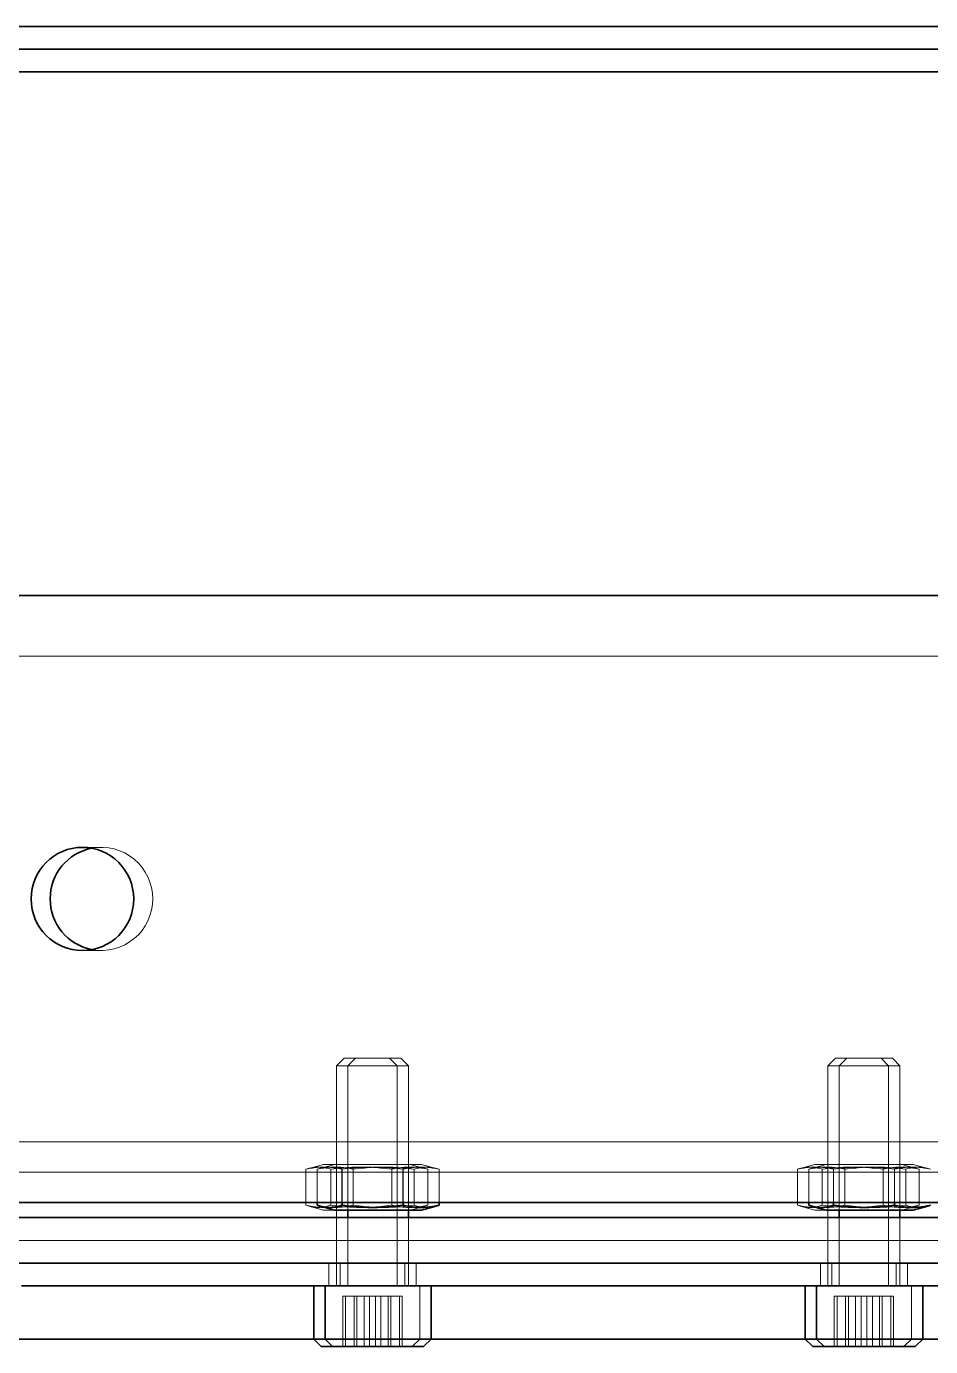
# Model space of a CAD drawing. Header units: millimetres. Extents: x 6115 to 12360, y 7255 to 12668.
# Drawn here: x 9518.8 to 9578.4, y 11611 to 11698 of the extents above; entities that cross this region are included whole.
import ezdxf

# ---------------------------------------------------------------- set-up
doc = ezdxf.new("R2010")
doc.units = ezdxf.units.MM
doc.layers.add('外形線', color=7, linetype='Continuous', lineweight=50)

msp = doc.modelspace()

# ---------------------------------------------------------------- linework, layer by layer
at = {"layer": '外形線', "linetype": 'Continuous', "lineweight": 35}
for p, q in [((9493.657, 11698.034), (9754.978, 11698.034)), ((9493.657, 11696.534), (9754.978, 11696.534)), ((9741.552, 11695.034), (9480.231, 11695.034)), ((9059.079, 11660.534), (9770.321, 11660.534)), ((9774.299, 11620.534), (9059.079, 11620.534)), ((9538.004, 11620.349), (9538.004, 11620.534)), ((9539.158, 11620.034), (9538.193, 11620.292)), ((9539.158, 11620.034), (9541.724, 11620.034)), ((9539.648, 11620.349), (9539.648, 11620.534)), ((9540.024, 11619.534), (9540.024, 11620.034)), ((9541.724, 11620.034), (9544.89, 11620.034)), ((9543.668, 11620.349), (9543.668, 11620.534)), ((9544.024, 11619.534), (9544.024, 11620.034)), ((9544.89, 11620.034), (9545.855, 11620.292)), ((9546.043, 11620.349), (9546.043, 11620.534)), ((9570.408, 11620.349), (9570.408, 11620.534)), ((9571.562, 11620.034), (9570.596, 11620.292)), ((9571.562, 11620.034), (9574.128, 11620.034)), ((9572.052, 11620.349), (9572.052, 11620.534)), ((9572.428, 11619.534), (9572.428, 11620.034)), ((9574.128, 11620.034), (9577.294, 11620.034)), ((9576.071, 11620.349), (9576.071, 11620.534)), ((9576.428, 11619.534), (9576.428, 11620.034)), ((9577.294, 11620.034), (9578.259, 11620.292)), ((9804.818, 11619.534), (9468.475, 11619.534)), ((9473.643, 11616.534), (9804.818, 11616.534)), ((9518.52, 11615.034), (9779.841, 11615.034)), ((9537.777, 11615.034), (9537.777, 11611.534)), ((9538.524, 11615.034), (9538.524, 11611.534)), ((9545.524, 11615.034), (9545.524, 11611.534)), ((9570.181, 11615.034), (9570.181, 11611.534)), ((9570.928, 11615.034), (9570.928, 11611.534)), ((9577.928, 11615.034), (9577.928, 11611.534)), ((9537.777, 11611.534), (9513.12, 11611.534)), ((9537.777, 11611.534), (9538.524, 11611.534)), ((9538.277, 11611.034), (9537.777, 11611.534)), ((9539.024, 11611.034), (9538.277, 11611.034)), ((9538.524, 11611.534), (9541.658, 11611.534)), ((9539.024, 11611.034), (9538.524, 11611.534)), ((9541.71, 11611.034), (9539.024, 11611.034)), ((9541.658, 11611.534), (9545.524, 11611.534)), ((9545.024, 11611.034), (9541.71, 11611.034)), ((9545.024, 11611.034), (9545.524, 11611.534)), ((9570.181, 11611.534), (9545.524, 11611.534)), ((9570.181, 11611.534), (9570.928, 11611.534)), ((9570.681, 11611.034), (9570.181, 11611.534)), ((9571.428, 11611.034), (9570.681, 11611.034)), ((9570.928, 11611.534), (9574.062, 11611.534)), ((9571.428, 11611.034), (9570.928, 11611.534)), ((9574.114, 11611.034), (9571.428, 11611.034)), ((9574.062, 11611.534), (9577.928, 11611.534)), ((9577.428, 11611.034), (9574.114, 11611.034)), ((9577.428, 11611.034), (9577.928, 11611.534)), ((9602.585, 11611.534), (9577.928, 11611.534))]:
    msp.add_line(p, q, dxfattribs=at).dxf.unprotected_set("ltscale", 0)
at = {"layer": '外形線', "linetype": 'Continuous', "lineweight": 18}
for p, q in [((9475.049, 11656.534), (9744.001, 11656.534)), ((9523.781, 11643.934), (9522.526, 11643.934)), ((9523.781, 11637.134), (9522.526, 11637.134)), ((9539.777, 11630.034), (9539.277, 11629.534)), ((9540.024, 11629.534), (9539.277, 11629.534)), ((9539.277, 11615.034), (9539.277, 11629.534)), ((9539.777, 11630.034), (9540.524, 11630.034)), ((9540.524, 11630.034), (9540.024, 11629.534)), ((9541.815, 11629.534), (9540.024, 11629.534)), ((9540.024, 11620.034), (9540.024, 11629.534)), ((9540.524, 11630.034), (9541.867, 11630.034)), ((9544.024, 11629.534), (9541.815, 11629.534)), ((9541.867, 11630.034), (9543.524, 11630.034)), ((9542.777, 11630.034), (9543.277, 11629.534)), ((9543.277, 11615.034), (9543.277, 11629.534)), ((9543.524, 11630.034), (9544.024, 11629.534)), ((9544.024, 11620.034), (9544.024, 11629.534)), ((9572.181, 11630.034), (9571.681, 11629.534)), ((9572.428, 11629.534), (9571.681, 11629.534)), ((9571.681, 11615.034), (9571.681, 11629.534)), ((9572.181, 11630.034), (9572.928, 11630.034)), ((9572.928, 11630.034), (9572.428, 11629.534)), ((9574.219, 11629.534), (9572.428, 11629.534)), ((9572.428, 11620.034), (9572.428, 11629.534)), ((9572.928, 11630.034), (9574.271, 11630.034)), ((9576.428, 11629.534), (9574.219, 11629.534)), ((9574.271, 11630.034), (9575.928, 11630.034)), ((9575.181, 11630.034), (9575.681, 11629.534)), ((9575.681, 11615.034), (9575.681, 11629.534)), ((9575.928, 11630.034), (9576.428, 11629.534)), ((9576.428, 11620.034), (9576.428, 11629.534)), ((9096.973, 11624.534), (9770.321, 11624.534)), ((9744.001, 11622.534), (9475.049, 11622.534)), ((9537.258, 11620.349), (9537.258, 11622.719)), ((9538.411, 11623.034), (9537.446, 11622.775)), ((9538.004, 11620.534), (9538.004, 11622.719)), ((9539.158, 11623.034), (9538.193, 11622.775)), ((9539.158, 11623.034), (9538.411, 11623.034)), ((9538.902, 11620.349), (9538.902, 11622.719)), ((9541.724, 11623.034), (9539.158, 11623.034)), ((9539.277, 11620.034), (9539.277, 11623.034)), ((9539.633, 11620.349), (9539.633, 11622.719)), ((9539.648, 11620.534), (9539.648, 11622.719)), ((9540.024, 11620.034), (9540.024, 11623.034)), ((9540.38, 11620.349), (9540.38, 11622.719)), ((9544.89, 11623.034), (9541.724, 11623.034)), ((9542.921, 11620.349), (9542.921, 11622.719)), ((9543.277, 11620.034), (9543.277, 11623.034)), ((9543.653, 11620.349), (9543.653, 11622.719)), ((9543.668, 11620.534), (9543.668, 11622.719)), ((9544.024, 11620.034), (9544.024, 11623.034)), ((9544.143, 11623.034), (9545.108, 11622.775)), ((9544.399, 11620.349), (9544.399, 11622.719)), ((9544.89, 11623.034), (9545.855, 11622.775)), ((9545.296, 11620.349), (9545.296, 11622.719)), ((9546.043, 11620.534), (9546.043, 11622.719)), ((9569.662, 11620.349), (9569.662, 11622.719)), ((9570.815, 11623.034), (9569.85, 11622.775)), ((9570.408, 11620.534), (9570.408, 11622.719)), ((9571.562, 11623.034), (9570.596, 11622.775)), ((9571.562, 11623.034), (9570.815, 11623.034)), ((9571.305, 11620.349), (9571.305, 11622.719)), ((9574.128, 11623.034), (9571.562, 11623.034)), ((9571.681, 11620.034), (9571.681, 11623.034)), ((9572.037, 11620.349), (9572.037, 11622.719)), ((9572.052, 11620.534), (9572.052, 11622.719)), ((9572.428, 11620.034), (9572.428, 11623.034)), ((9572.784, 11620.349), (9572.784, 11622.719)), ((9577.294, 11623.034), (9574.128, 11623.034)), ((9575.325, 11620.349), (9575.325, 11622.719)), ((9575.681, 11620.034), (9575.681, 11623.034)), ((9576.056, 11620.349), (9576.056, 11622.719)), ((9576.071, 11620.534), (9576.071, 11622.719)), ((9576.428, 11620.034), (9576.428, 11623.034)), ((9576.547, 11623.034), (9577.512, 11622.775)), ((9576.803, 11620.349), (9576.803, 11622.719)), ((9577.294, 11623.034), (9578.259, 11622.775)), ((9577.7, 11620.349), (9577.7, 11622.719)), ((9538.411, 11620.034), (9537.446, 11620.292)), ((9538.411, 11620.034), (9539.158, 11620.034)), ((9544.143, 11620.034), (9545.108, 11620.292)), ((9570.815, 11620.034), (9569.85, 11620.292)), ((9570.815, 11620.034), (9571.562, 11620.034)), ((9576.547, 11620.034), (9577.512, 11620.292)), ((9540.024, 11615.034), (9540.024, 11619.534)), ((9544.024, 11615.034), (9544.024, 11619.534)), ((9572.428, 11615.034), (9572.428, 11619.534)), ((9576.428, 11615.034), (9576.428, 11619.534)), ((9480.231, 11618.034), (9741.552, 11618.034)), ((9538.777, 11615.034), (9538.777, 11616.534)), ((9539.524, 11615.034), (9539.524, 11616.534)), ((9543.777, 11615.034), (9543.777, 11616.534)), ((9544.524, 11615.034), (9544.524, 11616.534)), ((9571.181, 11615.034), (9571.181, 11616.534)), ((9571.928, 11615.034), (9571.928, 11616.534)), ((9576.181, 11615.034), (9576.181, 11616.534)), ((9576.928, 11615.034), (9576.928, 11616.534)), ((9544.777, 11615.034), (9544.777, 11611.534)), ((9577.181, 11615.034), (9577.181, 11611.534)), ((9539.695, 11611.034), (9539.695, 11614.367)), ((9540.441, 11614.367), (9539.695, 11614.367)), ((9539.876, 11611.034), (9539.876, 11614.367)), ((9540.441, 11611.034), (9540.441, 11614.367)), ((9541.843, 11614.367), (9540.441, 11614.367)), ((9540.623, 11611.034), (9540.623, 11614.367)), ((9541.096, 11611.034), (9541.096, 11614.367)), ((9541.458, 11611.034), (9541.458, 11614.367)), ((9541.843, 11611.034), (9541.843, 11614.367)), ((9543.425, 11614.367), (9541.843, 11614.367)), ((9542.205, 11611.034), (9542.205, 11614.367)), ((9542.678, 11611.034), (9542.678, 11614.367)), ((9542.859, 11611.034), (9542.859, 11614.367)), ((9543.425, 11611.034), (9543.425, 11614.367)), ((9543.606, 11614.367), (9543.425, 11614.367)), ((9543.606, 11611.034), (9543.606, 11614.367)), ((9572.099, 11611.034), (9572.099, 11614.367)), ((9572.845, 11614.367), (9572.099, 11614.367)), ((9572.28, 11611.034), (9572.28, 11614.367)), ((9572.845, 11611.034), (9572.845, 11614.367)), ((9574.247, 11614.367), (9572.845, 11614.367)), ((9573.026, 11611.034), (9573.026, 11614.367)), ((9573.5, 11611.034), (9573.5, 11614.367)), ((9573.862, 11611.034), (9573.862, 11614.367)), ((9574.247, 11611.034), (9574.247, 11614.367)), ((9575.829, 11614.367), (9574.247, 11614.367)), ((9574.609, 11611.034), (9574.609, 11614.367)), ((9575.082, 11611.034), (9575.082, 11614.367)), ((9575.263, 11611.034), (9575.263, 11614.367)), ((9575.829, 11611.034), (9575.829, 11614.367)), ((9576.01, 11614.367), (9575.829, 11614.367)), ((9576.01, 11611.034), (9576.01, 11614.367)), ((9544.277, 11611.034), (9544.777, 11611.534)), ((9576.681, 11611.034), (9577.181, 11611.534))]:
    msp.add_line(p, q, dxfattribs=at).dxf.unprotected_set("ltscale", 0)
for points in [[(9538.902, 11622.719), (9538.824, 11622.743), (9538.749, 11622.765), (9538.676, 11622.785), (9538.605, 11622.802), (9538.536, 11622.817), (9538.468, 11622.829), (9538.402, 11622.84), (9538.336, 11622.849), (9538.271, 11622.855), (9538.207, 11622.86), (9538.143, 11622.863), (9538.08, 11622.864), (9538.016, 11622.863), (9537.952, 11622.86), (9537.888, 11622.855), (9537.823, 11622.849), (9537.758, 11622.84), (9537.691, 11622.829), (9537.623, 11622.817), (9537.554, 11622.802), (9537.483, 11622.785), (9537.411, 11622.765), (9537.335, 11622.743), (9537.258, 11622.719)], [(9537.258, 11622.719), (9537.37, 11622.743), (9537.479, 11622.765), (9537.584, 11622.785), (9537.686, 11622.802), (9537.786, 11622.817), (9537.884, 11622.829), (9537.98, 11622.84), (9538.075, 11622.849), (9538.169, 11622.855), (9538.261, 11622.86), (9538.354, 11622.863), (9538.446, 11622.864), (9538.537, 11622.863), (9538.63, 11622.86), (9538.722, 11622.855), (9538.816, 11622.849), (9538.911, 11622.84), (9539.007, 11622.829), (9539.105, 11622.817), (9539.205, 11622.802), (9539.307, 11622.785), (9539.412, 11622.765), (9539.521, 11622.743), (9539.633, 11622.719)], [(9538.004, 11622.719), (9538.117, 11622.743), (9538.225, 11622.765), (9538.331, 11622.785), (9538.433, 11622.802), (9538.533, 11622.817), (9538.631, 11622.829), (9538.727, 11622.84), (9538.822, 11622.849), (9538.915, 11622.855), (9539.008, 11622.86), (9539.1, 11622.863), (9539.192, 11622.864), (9539.284, 11622.863), (9539.376, 11622.86), (9539.469, 11622.855), (9539.563, 11622.849), (9539.657, 11622.84), (9539.754, 11622.829), (9539.851, 11622.817), (9539.951, 11622.802), (9540.054, 11622.785), (9540.159, 11622.765), (9540.268, 11622.743), (9540.38, 11622.719)], [(9539.648, 11622.719), (9539.571, 11622.743), (9539.495, 11622.765), (9539.423, 11622.785), (9539.352, 11622.802), (9539.283, 11622.817), (9539.215, 11622.829), (9539.148, 11622.84), (9539.083, 11622.849), (9539.018, 11622.855), (9538.954, 11622.86), (9538.89, 11622.863), (9538.826, 11622.864), (9538.763, 11622.863), (9538.699, 11622.86), (9538.635, 11622.855), (9538.57, 11622.849), (9538.504, 11622.84), (9538.438, 11622.829), (9538.37, 11622.817), (9538.301, 11622.802), (9538.23, 11622.785), (9538.157, 11622.765), (9538.082, 11622.743), (9538.004, 11622.719)], [(9542.921, 11622.719), (9542.731, 11622.743), (9542.547, 11622.765), (9542.369, 11622.785), (9542.196, 11622.802), (9542.027, 11622.817), (9541.861, 11622.829), (9541.698, 11622.84), (9541.538, 11622.849), (9541.38, 11622.855), (9541.223, 11622.86), (9541.067, 11622.863), (9540.911, 11622.864), (9540.756, 11622.863), (9540.6, 11622.86), (9540.443, 11622.855), (9540.284, 11622.849), (9540.124, 11622.84), (9539.961, 11622.829), (9539.796, 11622.817), (9539.627, 11622.802), (9539.453, 11622.785), (9539.275, 11622.765), (9539.092, 11622.743), (9538.902, 11622.719)], [(9539.633, 11622.719), (9539.823, 11622.743), (9540.007, 11622.765), (9540.185, 11622.785), (9540.358, 11622.802), (9540.528, 11622.817), (9540.693, 11622.829), (9540.856, 11622.84), (9541.016, 11622.849), (9541.174, 11622.855), (9541.331, 11622.86), (9541.487, 11622.863), (9541.643, 11622.864), (9541.798, 11622.863), (9541.954, 11622.86), (9542.111, 11622.855), (9542.27, 11622.849), (9542.43, 11622.84), (9542.593, 11622.829), (9542.758, 11622.817), (9542.927, 11622.802), (9543.101, 11622.785), (9543.279, 11622.765), (9543.463, 11622.743), (9543.653, 11622.719)], [(9543.668, 11622.719), (9543.478, 11622.743), (9543.294, 11622.765), (9543.116, 11622.785), (9542.942, 11622.802), (9542.773, 11622.817), (9542.608, 11622.829), (9542.445, 11622.84), (9542.285, 11622.849), (9542.126, 11622.855), (9541.969, 11622.86), (9541.813, 11622.863), (9541.658, 11622.864), (9541.502, 11622.863), (9541.346, 11622.86), (9541.189, 11622.855), (9541.031, 11622.849), (9540.871, 11622.84), (9540.708, 11622.829), (9540.543, 11622.817), (9540.373, 11622.802), (9540.2, 11622.785), (9540.022, 11622.765), (9539.838, 11622.743), (9539.648, 11622.719)], [(9540.38, 11622.719), (9540.57, 11622.743), (9540.754, 11622.765), (9540.932, 11622.785), (9541.105, 11622.802), (9541.274, 11622.817), (9541.44, 11622.829), (9541.603, 11622.84), (9541.763, 11622.849), (9541.921, 11622.855), (9542.078, 11622.86), (9542.234, 11622.863), (9542.39, 11622.864), (9542.545, 11622.863), (9542.701, 11622.86), (9542.858, 11622.855), (9543.016, 11622.849), (9543.177, 11622.84), (9543.339, 11622.829), (9543.505, 11622.817), (9543.674, 11622.802), (9543.848, 11622.785), (9544.026, 11622.765), (9544.209, 11622.743), (9544.399, 11622.719)], [(9545.296, 11622.719), (9545.184, 11622.743), (9545.076, 11622.765), (9544.97, 11622.785), (9544.868, 11622.802), (9544.768, 11622.817), (9544.67, 11622.829), (9544.574, 11622.84), (9544.479, 11622.849), (9544.385, 11622.855), (9544.293, 11622.86), (9544.201, 11622.863), (9544.109, 11622.864), (9544.017, 11622.863), (9543.925, 11622.86), (9543.832, 11622.855), (9543.738, 11622.849), (9543.643, 11622.84), (9543.547, 11622.829), (9543.449, 11622.817), (9543.349, 11622.802), (9543.247, 11622.785), (9543.142, 11622.765), (9543.033, 11622.743), (9542.921, 11622.719)], [(9543.653, 11622.719), (9543.73, 11622.743), (9543.805, 11622.765), (9543.878, 11622.785), (9543.949, 11622.802), (9544.018, 11622.817), (9544.086, 11622.829), (9544.153, 11622.84), (9544.218, 11622.849), (9544.283, 11622.855), (9544.347, 11622.86), (9544.411, 11622.863), (9544.474, 11622.864), (9544.538, 11622.863), (9544.602, 11622.86), (9544.666, 11622.855), (9544.731, 11622.849), (9544.796, 11622.84), (9544.863, 11622.829), (9544.931, 11622.817), (9545, 11622.802), (9545.071, 11622.785), (9545.144, 11622.765), (9545.219, 11622.743), (9545.296, 11622.719)], [(9546.043, 11622.719), (9545.931, 11622.743), (9545.822, 11622.765), (9545.717, 11622.785), (9545.615, 11622.802), (9545.515, 11622.817), (9545.417, 11622.829), (9545.32, 11622.84), (9545.226, 11622.849), (9545.132, 11622.855), (9545.039, 11622.86), (9544.947, 11622.863), (9544.855, 11622.864), (9544.763, 11622.863), (9544.671, 11622.86), (9544.578, 11622.855), (9544.485, 11622.849), (9544.39, 11622.84), (9544.294, 11622.829), (9544.196, 11622.817), (9544.096, 11622.802), (9543.994, 11622.785), (9543.888, 11622.765), (9543.78, 11622.743), (9543.668, 11622.719)], [(9544.399, 11622.719), (9544.477, 11622.743), (9544.552, 11622.765), (9544.625, 11622.785), (9544.696, 11622.802), (9544.765, 11622.817), (9544.833, 11622.829), (9544.899, 11622.84), (9544.965, 11622.849), (9545.03, 11622.855), (9545.094, 11622.86), (9545.158, 11622.863), (9545.221, 11622.864), (9545.285, 11622.863), (9545.349, 11622.86), (9545.413, 11622.855), (9545.478, 11622.849), (9545.543, 11622.84), (9545.61, 11622.829), (9545.677, 11622.817), (9545.747, 11622.802), (9545.817, 11622.785), (9545.89, 11622.765), (9545.965, 11622.743), (9546.043, 11622.719)], [(9571.305, 11622.719), (9571.228, 11622.743), (9571.153, 11622.765), (9571.08, 11622.785), (9571.009, 11622.802), (9570.94, 11622.817), (9570.872, 11622.829), (9570.805, 11622.84), (9570.74, 11622.849), (9570.675, 11622.855), (9570.611, 11622.86), (9570.547, 11622.863), (9570.483, 11622.864), (9570.42, 11622.863), (9570.356, 11622.86), (9570.292, 11622.855), (9570.227, 11622.849), (9570.162, 11622.84), (9570.095, 11622.829), (9570.027, 11622.817), (9569.958, 11622.802), (9569.887, 11622.785), (9569.814, 11622.765), (9569.739, 11622.743), (9569.662, 11622.719)], [(9569.662, 11622.719), (9569.774, 11622.743), (9569.882, 11622.765), (9569.988, 11622.785), (9570.09, 11622.802), (9570.19, 11622.817), (9570.288, 11622.829), (9570.384, 11622.84), (9570.479, 11622.849), (9570.572, 11622.855), (9570.665, 11622.86), (9570.757, 11622.863), (9570.849, 11622.864), (9570.941, 11622.863), (9571.033, 11622.86), (9571.126, 11622.855), (9571.22, 11622.849), (9571.314, 11622.84), (9571.411, 11622.829), (9571.509, 11622.817), (9571.609, 11622.802), (9571.711, 11622.785), (9571.816, 11622.765), (9571.925, 11622.743), (9572.037, 11622.719)], [(9570.408, 11622.719), (9570.521, 11622.743), (9570.629, 11622.765), (9570.734, 11622.785), (9570.837, 11622.802), (9570.937, 11622.817), (9571.035, 11622.829), (9571.131, 11622.84), (9571.226, 11622.849), (9571.319, 11622.855), (9571.412, 11622.86), (9571.504, 11622.863), (9571.596, 11622.864), (9571.688, 11622.863), (9571.78, 11622.86), (9571.873, 11622.855), (9571.966, 11622.849), (9572.061, 11622.84), (9572.157, 11622.829), (9572.255, 11622.817), (9572.355, 11622.802), (9572.458, 11622.785), (9572.563, 11622.765), (9572.672, 11622.743), (9572.784, 11622.719)], [(9572.052, 11622.719), (9571.974, 11622.743), (9571.899, 11622.765), (9571.826, 11622.785), (9571.756, 11622.802), (9571.686, 11622.817), (9571.619, 11622.829), (9571.552, 11622.84), (9571.487, 11622.849), (9571.422, 11622.855), (9571.358, 11622.86), (9571.294, 11622.863), (9571.23, 11622.864), (9571.167, 11622.863), (9571.103, 11622.86), (9571.039, 11622.855), (9570.974, 11622.849), (9570.908, 11622.84), (9570.842, 11622.829), (9570.774, 11622.817), (9570.705, 11622.802), (9570.634, 11622.785), (9570.561, 11622.765), (9570.486, 11622.743), (9570.408, 11622.719)], [(9575.325, 11622.719), (9575.135, 11622.743), (9574.951, 11622.765), (9574.773, 11622.785), (9574.6, 11622.802), (9574.43, 11622.817), (9574.265, 11622.829), (9574.102, 11622.84), (9573.942, 11622.849), (9573.783, 11622.855), (9573.627, 11622.86), (9573.471, 11622.863), (9573.315, 11622.864), (9573.16, 11622.863), (9573.004, 11622.86), (9572.847, 11622.855), (9572.688, 11622.849), (9572.528, 11622.84), (9572.365, 11622.829), (9572.2, 11622.817), (9572.03, 11622.802), (9571.857, 11622.785), (9571.679, 11622.765), (9571.495, 11622.743), (9571.305, 11622.719)], [(9572.037, 11622.719), (9572.227, 11622.743), (9572.411, 11622.765), (9572.589, 11622.785), (9572.762, 11622.802), (9572.931, 11622.817), (9573.097, 11622.829), (9573.26, 11622.84), (9573.42, 11622.849), (9573.578, 11622.855), (9573.735, 11622.86), (9573.891, 11622.863), (9574.047, 11622.864), (9574.202, 11622.863), (9574.358, 11622.86), (9574.515, 11622.855), (9574.674, 11622.849), (9574.834, 11622.84), (9574.996, 11622.829), (9575.162, 11622.817), (9575.331, 11622.802), (9575.505, 11622.785), (9575.683, 11622.765), (9575.866, 11622.743), (9576.056, 11622.719)], [(9576.071, 11622.719), (9575.881, 11622.743), (9575.698, 11622.765), (9575.52, 11622.785), (9575.346, 11622.802), (9575.177, 11622.817), (9575.011, 11622.829), (9574.849, 11622.84), (9574.689, 11622.849), (9574.53, 11622.855), (9574.373, 11622.86), (9574.217, 11622.863), (9574.062, 11622.864), (9573.906, 11622.863), (9573.75, 11622.86), (9573.593, 11622.855), (9573.435, 11622.849), (9573.275, 11622.84), (9573.112, 11622.829), (9572.946, 11622.817), (9572.777, 11622.802), (9572.604, 11622.785), (9572.426, 11622.765), (9572.242, 11622.743), (9572.052, 11622.719)], [(9572.784, 11622.719), (9572.974, 11622.743), (9573.157, 11622.765), (9573.336, 11622.785), (9573.509, 11622.802), (9573.678, 11622.817), (9573.844, 11622.829), (9574.006, 11622.84), (9574.167, 11622.849), (9574.325, 11622.855), (9574.482, 11622.86), (9574.638, 11622.863), (9574.793, 11622.864), (9574.949, 11622.863), (9575.105, 11622.86), (9575.262, 11622.855), (9575.42, 11622.849), (9575.58, 11622.84), (9575.743, 11622.829), (9575.909, 11622.817), (9576.078, 11622.802), (9576.251, 11622.785), (9576.429, 11622.765), (9576.613, 11622.743), (9576.803, 11622.719)], [(9577.7, 11622.719), (9577.588, 11622.743), (9577.479, 11622.765), (9577.374, 11622.785), (9577.272, 11622.802), (9577.172, 11622.817), (9577.074, 11622.829), (9576.978, 11622.84), (9576.883, 11622.849), (9576.789, 11622.855), (9576.697, 11622.86), (9576.604, 11622.863), (9576.512, 11622.864), (9576.421, 11622.863), (9576.328, 11622.86), (9576.236, 11622.855), (9576.142, 11622.849), (9576.047, 11622.84), (9575.951, 11622.829), (9575.853, 11622.817), (9575.753, 11622.802), (9575.651, 11622.785), (9575.546, 11622.765), (9575.437, 11622.743), (9575.325, 11622.719)], [(9576.056, 11622.719), (9576.134, 11622.743), (9576.209, 11622.765), (9576.282, 11622.785), (9576.353, 11622.802), (9576.422, 11622.817), (9576.49, 11622.829), (9576.556, 11622.84), (9576.622, 11622.849), (9576.687, 11622.855), (9576.751, 11622.86), (9576.815, 11622.863), (9576.878, 11622.864), (9576.942, 11622.863), (9577.006, 11622.86), (9577.07, 11622.855), (9577.135, 11622.849), (9577.2, 11622.84), (9577.267, 11622.829), (9577.334, 11622.817), (9577.404, 11622.802), (9577.475, 11622.785), (9577.547, 11622.765), (9577.623, 11622.743), (9577.7, 11622.719)], [(9578.447, 11622.719), (9578.335, 11622.743), (9578.226, 11622.765), (9578.121, 11622.785), (9578.018, 11622.802), (9577.918, 11622.817), (9577.82, 11622.829), (9577.724, 11622.84), (9577.63, 11622.849), (9577.536, 11622.855), (9577.443, 11622.86), (9577.351, 11622.863), (9577.259, 11622.864), (9577.167, 11622.863), (9577.075, 11622.86), (9576.982, 11622.855), (9576.889, 11622.849), (9576.794, 11622.84), (9576.698, 11622.829), (9576.6, 11622.817), (9576.5, 11622.802), (9576.397, 11622.785), (9576.292, 11622.765), (9576.184, 11622.743), (9576.071, 11622.719)], [(9576.803, 11622.719), (9576.881, 11622.743), (9576.956, 11622.765), (9577.029, 11622.785), (9577.1, 11622.802), (9577.169, 11622.817), (9577.237, 11622.829), (9577.303, 11622.84), (9577.369, 11622.849), (9577.433, 11622.855), (9577.498, 11622.86), (9577.561, 11622.863), (9577.625, 11622.864), (9577.689, 11622.863), (9577.752, 11622.86), (9577.817, 11622.855), (9577.881, 11622.849), (9577.947, 11622.84), (9578.013, 11622.829), (9578.081, 11622.817), (9578.15, 11622.802), (9578.221, 11622.785), (9578.294, 11622.765), (9578.369, 11622.743), (9578.447, 11622.719)], [(9539.633, 11620.349), (9539.521, 11620.324), (9539.412, 11620.302), (9539.307, 11620.282), (9539.205, 11620.265), (9539.105, 11620.25), (9539.007, 11620.238), (9538.911, 11620.227), (9538.816, 11620.219), (9538.722, 11620.212), (9538.63, 11620.207), (9538.537, 11620.204), (9538.446, 11620.203), (9538.354, 11620.204), (9538.261, 11620.207), (9538.169, 11620.212), (9538.075, 11620.219), (9537.98, 11620.227), (9537.884, 11620.238), (9537.786, 11620.25), (9537.686, 11620.265), (9537.584, 11620.282), (9537.479, 11620.302), (9537.37, 11620.324), (9537.258, 11620.349)], [(9537.258, 11620.349), (9537.335, 11620.324), (9537.411, 11620.302), (9537.483, 11620.282), (9537.554, 11620.265), (9537.623, 11620.25), (9537.691, 11620.238), (9537.758, 11620.227), (9537.823, 11620.219), (9537.888, 11620.212), (9537.952, 11620.207), (9538.016, 11620.204), (9538.08, 11620.203), (9538.143, 11620.204), (9538.207, 11620.207), (9538.271, 11620.212), (9538.336, 11620.219), (9538.402, 11620.227), (9538.468, 11620.238), (9538.536, 11620.25), (9538.605, 11620.265), (9538.676, 11620.282), (9538.749, 11620.302), (9538.824, 11620.324), (9538.902, 11620.349)], [(9540.38, 11620.349), (9540.268, 11620.324), (9540.159, 11620.302), (9540.054, 11620.282), (9539.951, 11620.265), (9539.851, 11620.25), (9539.754, 11620.238), (9539.657, 11620.227), (9539.563, 11620.219), (9539.469, 11620.212), (9539.376, 11620.207), (9539.284, 11620.204), (9539.192, 11620.203), (9539.1, 11620.204), (9539.008, 11620.207), (9538.915, 11620.212), (9538.822, 11620.219), (9538.727, 11620.227), (9538.631, 11620.238), (9538.533, 11620.25), (9538.433, 11620.265), (9538.331, 11620.282), (9538.225, 11620.302), (9538.117, 11620.324), (9538.004, 11620.349)], [(9538.902, 11620.349), (9539.092, 11620.324), (9539.275, 11620.302), (9539.453, 11620.282), (9539.627, 11620.265), (9539.796, 11620.25), (9539.961, 11620.238), (9540.124, 11620.227), (9540.284, 11620.219), (9540.443, 11620.212), (9540.6, 11620.207), (9540.756, 11620.204), (9540.911, 11620.203), (9541.067, 11620.204), (9541.223, 11620.207), (9541.38, 11620.212), (9541.538, 11620.219), (9541.698, 11620.227), (9541.861, 11620.238), (9542.027, 11620.25), (9542.196, 11620.265), (9542.369, 11620.282), (9542.547, 11620.302), (9542.731, 11620.324), (9542.921, 11620.349)], [(9543.653, 11620.349), (9543.463, 11620.324), (9543.279, 11620.302), (9543.101, 11620.282), (9542.927, 11620.265), (9542.758, 11620.25), (9542.593, 11620.238), (9542.43, 11620.227), (9542.27, 11620.219), (9542.111, 11620.212), (9541.954, 11620.207), (9541.798, 11620.204), (9541.643, 11620.203), (9541.487, 11620.204), (9541.331, 11620.207), (9541.174, 11620.212), (9541.016, 11620.219), (9540.856, 11620.227), (9540.693, 11620.238), (9540.528, 11620.25), (9540.358, 11620.265), (9540.185, 11620.282), (9540.007, 11620.302), (9539.823, 11620.324), (9539.633, 11620.349)], [(9544.399, 11620.349), (9544.209, 11620.324), (9544.026, 11620.302), (9543.848, 11620.282), (9543.674, 11620.265), (9543.505, 11620.25), (9543.339, 11620.238), (9543.177, 11620.227), (9543.016, 11620.219), (9542.858, 11620.212), (9542.701, 11620.207), (9542.545, 11620.204), (9542.39, 11620.203), (9542.234, 11620.204), (9542.078, 11620.207), (9541.921, 11620.212), (9541.763, 11620.219), (9541.603, 11620.227), (9541.44, 11620.238), (9541.274, 11620.25), (9541.105, 11620.265), (9540.932, 11620.282), (9540.754, 11620.302), (9540.57, 11620.324), (9540.38, 11620.349)], [(9542.921, 11620.349), (9543.033, 11620.324), (9543.142, 11620.302), (9543.247, 11620.282), (9543.349, 11620.265), (9543.449, 11620.25), (9543.547, 11620.238), (9543.643, 11620.227), (9543.738, 11620.219), (9543.832, 11620.212), (9543.925, 11620.207), (9544.017, 11620.204), (9544.109, 11620.203), (9544.201, 11620.204), (9544.293, 11620.207), (9544.385, 11620.212), (9544.479, 11620.219), (9544.574, 11620.227), (9544.67, 11620.238), (9544.768, 11620.25), (9544.868, 11620.265), (9544.97, 11620.282), (9545.076, 11620.302), (9545.184, 11620.324), (9545.296, 11620.349)], [(9545.296, 11620.349), (9545.219, 11620.324), (9545.144, 11620.302), (9545.071, 11620.282), (9545, 11620.265), (9544.931, 11620.25), (9544.863, 11620.238), (9544.796, 11620.227), (9544.731, 11620.219), (9544.666, 11620.212), (9544.602, 11620.207), (9544.538, 11620.204), (9544.474, 11620.203), (9544.411, 11620.204), (9544.347, 11620.207), (9544.283, 11620.212), (9544.218, 11620.219), (9544.153, 11620.227), (9544.086, 11620.238), (9544.018, 11620.25), (9543.949, 11620.265), (9543.878, 11620.282), (9543.805, 11620.302), (9543.73, 11620.324), (9543.653, 11620.349)], [(9545.855, 11620.292), (9545.79, 11620.276), (9545.727, 11620.261), (9545.666, 11620.248), (9545.605, 11620.237), (9545.545, 11620.227), (9545.487, 11620.22), (9545.428, 11620.213), (9545.371, 11620.209), (9545.313, 11620.205), (9545.256, 11620.204), (9545.199, 11620.204), (9545.142, 11620.205), (9545.085, 11620.208), (9545.027, 11620.212), (9544.969, 11620.218), (9544.911, 11620.225), (9544.851, 11620.235), (9544.791, 11620.245), (9544.729, 11620.258), (9544.667, 11620.272), (9544.603, 11620.288), (9544.537, 11620.306), (9544.469, 11620.326), (9544.399, 11620.349)], [(9572.037, 11620.349), (9571.925, 11620.324), (9571.816, 11620.302), (9571.711, 11620.282), (9571.609, 11620.265), (9571.509, 11620.25), (9571.411, 11620.238), (9571.314, 11620.227), (9571.22, 11620.219), (9571.126, 11620.212), (9571.033, 11620.207), (9570.941, 11620.204), (9570.849, 11620.203), (9570.757, 11620.204), (9570.665, 11620.207), (9570.572, 11620.212), (9570.479, 11620.219), (9570.384, 11620.227), (9570.288, 11620.238), (9570.19, 11620.25), (9570.09, 11620.265), (9569.988, 11620.282), (9569.882, 11620.302), (9569.774, 11620.324), (9569.662, 11620.349)], [(9569.662, 11620.349), (9569.739, 11620.324), (9569.814, 11620.302), (9569.887, 11620.282), (9569.958, 11620.265), (9570.027, 11620.25), (9570.095, 11620.238), (9570.162, 11620.227), (9570.227, 11620.219), (9570.292, 11620.212), (9570.356, 11620.207), (9570.42, 11620.204), (9570.483, 11620.203), (9570.547, 11620.204), (9570.611, 11620.207), (9570.675, 11620.212), (9570.74, 11620.219), (9570.805, 11620.227), (9570.872, 11620.238), (9570.94, 11620.25), (9571.009, 11620.265), (9571.08, 11620.282), (9571.153, 11620.302), (9571.228, 11620.324), (9571.305, 11620.349)], [(9572.784, 11620.349), (9572.672, 11620.324), (9572.563, 11620.302), (9572.458, 11620.282), (9572.355, 11620.265), (9572.255, 11620.25), (9572.157, 11620.238), (9572.061, 11620.227), (9571.966, 11620.219), (9571.873, 11620.212), (9571.78, 11620.207), (9571.688, 11620.204), (9571.596, 11620.203), (9571.504, 11620.204), (9571.412, 11620.207), (9571.319, 11620.212), (9571.226, 11620.219), (9571.131, 11620.227), (9571.035, 11620.238), (9570.937, 11620.25), (9570.837, 11620.265), (9570.734, 11620.282), (9570.629, 11620.302), (9570.521, 11620.324), (9570.408, 11620.349)], [(9571.305, 11620.349), (9571.495, 11620.324), (9571.679, 11620.302), (9571.857, 11620.282), (9572.03, 11620.265), (9572.2, 11620.25), (9572.365, 11620.238), (9572.528, 11620.227), (9572.688, 11620.219), (9572.847, 11620.212), (9573.004, 11620.207), (9573.16, 11620.204), (9573.315, 11620.203), (9573.471, 11620.204), (9573.627, 11620.207), (9573.783, 11620.212), (9573.942, 11620.219), (9574.102, 11620.227), (9574.265, 11620.238), (9574.43, 11620.25), (9574.6, 11620.265), (9574.773, 11620.282), (9574.951, 11620.302), (9575.135, 11620.324), (9575.325, 11620.349)], [(9576.056, 11620.349), (9575.866, 11620.324), (9575.683, 11620.302), (9575.505, 11620.282), (9575.331, 11620.265), (9575.162, 11620.25), (9574.996, 11620.238), (9574.834, 11620.227), (9574.674, 11620.219), (9574.515, 11620.212), (9574.358, 11620.207), (9574.202, 11620.204), (9574.047, 11620.203), (9573.891, 11620.204), (9573.735, 11620.207), (9573.578, 11620.212), (9573.42, 11620.219), (9573.26, 11620.227), (9573.097, 11620.238), (9572.931, 11620.25), (9572.762, 11620.265), (9572.589, 11620.282), (9572.411, 11620.302), (9572.227, 11620.324), (9572.037, 11620.349)], [(9576.803, 11620.349), (9576.613, 11620.324), (9576.429, 11620.302), (9576.251, 11620.282), (9576.078, 11620.265), (9575.909, 11620.25), (9575.743, 11620.238), (9575.58, 11620.227), (9575.42, 11620.219), (9575.262, 11620.212), (9575.105, 11620.207), (9574.949, 11620.204), (9574.793, 11620.203), (9574.638, 11620.204), (9574.482, 11620.207), (9574.325, 11620.212), (9574.167, 11620.219), (9574.006, 11620.227), (9573.844, 11620.238), (9573.678, 11620.25), (9573.509, 11620.265), (9573.336, 11620.282), (9573.157, 11620.302), (9572.974, 11620.324), (9572.784, 11620.349)], [(9575.325, 11620.349), (9575.437, 11620.324), (9575.546, 11620.302), (9575.651, 11620.282), (9575.753, 11620.265), (9575.853, 11620.25), (9575.951, 11620.238), (9576.047, 11620.227), (9576.142, 11620.219), (9576.236, 11620.212), (9576.328, 11620.207), (9576.421, 11620.204), (9576.512, 11620.203), (9576.604, 11620.204), (9576.697, 11620.207), (9576.789, 11620.212), (9576.883, 11620.219), (9576.978, 11620.227), (9577.074, 11620.238), (9577.172, 11620.25), (9577.272, 11620.265), (9577.374, 11620.282), (9577.479, 11620.302), (9577.588, 11620.324), (9577.7, 11620.349)], [(9577.7, 11620.349), (9577.623, 11620.324), (9577.547, 11620.302), (9577.475, 11620.282), (9577.404, 11620.265), (9577.334, 11620.25), (9577.267, 11620.238), (9577.2, 11620.227), (9577.135, 11620.219), (9577.07, 11620.212), (9577.006, 11620.207), (9576.942, 11620.204), (9576.878, 11620.203), (9576.815, 11620.204), (9576.751, 11620.207), (9576.687, 11620.212), (9576.622, 11620.219), (9576.556, 11620.227), (9576.49, 11620.238), (9576.422, 11620.25), (9576.353, 11620.265), (9576.282, 11620.282), (9576.209, 11620.302), (9576.134, 11620.324), (9576.056, 11620.349)], [(9578.259, 11620.292), (9578.194, 11620.276), (9578.131, 11620.261), (9578.07, 11620.248), (9578.009, 11620.237), (9577.949, 11620.227), (9577.89, 11620.22), (9577.832, 11620.213), (9577.775, 11620.209), (9577.717, 11620.205), (9577.66, 11620.204), (9577.603, 11620.204), (9577.546, 11620.205), (9577.489, 11620.208), (9577.431, 11620.212), (9577.373, 11620.218), (9577.315, 11620.225), (9577.255, 11620.235), (9577.195, 11620.245), (9577.133, 11620.258), (9577.071, 11620.272), (9577.006, 11620.288), (9576.941, 11620.306), (9576.873, 11620.326), (9576.803, 11620.349)]]:
    msp.add_lwpolyline(points, dxfattribs=at).dxf.unprotected_set("ltscale", 0)
at = {"layer": '外形線', "linetype": 'Continuous', "lineweight": 35}
for points in [[(9538.004, 11620.349), (9538.082, 11620.324), (9538.157, 11620.302), (9538.23, 11620.282), (9538.301, 11620.265), (9538.37, 11620.25), (9538.438, 11620.238), (9538.504, 11620.227), (9538.57, 11620.219), (9538.635, 11620.212), (9538.699, 11620.207), (9538.763, 11620.204), (9538.826, 11620.203), (9538.89, 11620.204), (9538.954, 11620.207), (9539.018, 11620.212), (9539.083, 11620.219), (9539.148, 11620.227), (9539.215, 11620.238), (9539.283, 11620.25), (9539.352, 11620.265), (9539.423, 11620.282), (9539.495, 11620.302), (9539.571, 11620.324), (9539.648, 11620.349)], [(9539.648, 11620.349), (9539.838, 11620.324), (9540.022, 11620.302), (9540.2, 11620.282), (9540.373, 11620.265), (9540.543, 11620.25), (9540.708, 11620.238), (9540.871, 11620.227), (9541.031, 11620.219), (9541.189, 11620.212), (9541.346, 11620.207), (9541.502, 11620.204), (9541.658, 11620.203), (9541.813, 11620.204), (9541.969, 11620.207), (9542.126, 11620.212), (9542.285, 11620.219), (9542.445, 11620.227), (9542.608, 11620.238), (9542.773, 11620.25), (9542.942, 11620.265), (9543.116, 11620.282), (9543.294, 11620.302), (9543.478, 11620.324), (9543.668, 11620.349)], [(9543.668, 11620.349), (9543.78, 11620.324), (9543.888, 11620.302), (9543.994, 11620.282), (9544.096, 11620.265), (9544.196, 11620.25), (9544.294, 11620.238), (9544.39, 11620.227), (9544.485, 11620.219), (9544.578, 11620.212), (9544.671, 11620.207), (9544.763, 11620.204), (9544.855, 11620.203), (9544.947, 11620.204), (9545.039, 11620.207), (9545.132, 11620.212), (9545.226, 11620.219), (9545.32, 11620.227), (9545.417, 11620.238), (9545.515, 11620.25), (9545.615, 11620.265), (9545.717, 11620.282), (9545.822, 11620.302), (9545.931, 11620.324), (9546.043, 11620.349)], [(9546.043, 11620.349), (9546.035, 11620.346), (9546.027, 11620.343), (9546.019, 11620.341), (9546.011, 11620.338), (9546.003, 11620.335), (9545.995, 11620.333), (9545.987, 11620.33), (9545.979, 11620.328), (9545.971, 11620.325), (9545.963, 11620.323), (9545.955, 11620.321), (9545.947, 11620.318), (9545.939, 11620.316), (9545.932, 11620.314), (9545.924, 11620.311), (9545.916, 11620.309), (9545.908, 11620.307), (9545.901, 11620.305), (9545.893, 11620.303), (9545.885, 11620.3), (9545.878, 11620.298), (9545.87, 11620.296), (9545.863, 11620.294), (9545.855, 11620.292)], [(9570.408, 11620.349), (9570.486, 11620.324), (9570.561, 11620.302), (9570.634, 11620.282), (9570.705, 11620.265), (9570.774, 11620.25), (9570.842, 11620.238), (9570.908, 11620.227), (9570.974, 11620.219), (9571.039, 11620.212), (9571.103, 11620.207), (9571.167, 11620.204), (9571.23, 11620.203), (9571.294, 11620.204), (9571.358, 11620.207), (9571.422, 11620.212), (9571.487, 11620.219), (9571.552, 11620.227), (9571.619, 11620.238), (9571.686, 11620.25), (9571.756, 11620.265), (9571.826, 11620.282), (9571.899, 11620.302), (9571.974, 11620.324), (9572.052, 11620.349)], [(9572.052, 11620.349), (9572.242, 11620.324), (9572.426, 11620.302), (9572.604, 11620.282), (9572.777, 11620.265), (9572.946, 11620.25), (9573.112, 11620.238), (9573.275, 11620.227), (9573.435, 11620.219), (9573.593, 11620.212), (9573.75, 11620.207), (9573.906, 11620.204), (9574.062, 11620.203), (9574.217, 11620.204), (9574.373, 11620.207), (9574.53, 11620.212), (9574.689, 11620.219), (9574.849, 11620.227), (9575.011, 11620.238), (9575.177, 11620.25), (9575.346, 11620.265), (9575.52, 11620.282), (9575.698, 11620.302), (9575.881, 11620.324), (9576.071, 11620.349)], [(9576.071, 11620.349), (9576.184, 11620.324), (9576.292, 11620.302), (9576.397, 11620.282), (9576.5, 11620.265), (9576.6, 11620.25), (9576.698, 11620.238), (9576.794, 11620.227), (9576.889, 11620.219), (9576.982, 11620.212), (9577.075, 11620.207), (9577.167, 11620.204), (9577.259, 11620.203), (9577.351, 11620.204), (9577.443, 11620.207), (9577.536, 11620.212), (9577.63, 11620.219), (9577.724, 11620.227), (9577.82, 11620.238), (9577.918, 11620.25), (9578.018, 11620.265), (9578.121, 11620.282), (9578.226, 11620.302), (9578.335, 11620.324), (9578.447, 11620.349)], [(9578.447, 11620.349), (9578.439, 11620.346), (9578.431, 11620.343), (9578.423, 11620.341), (9578.414, 11620.338), (9578.406, 11620.335), (9578.398, 11620.333), (9578.39, 11620.33), (9578.382, 11620.328), (9578.375, 11620.325), (9578.367, 11620.323), (9578.359, 11620.321), (9578.351, 11620.318), (9578.343, 11620.316), (9578.335, 11620.314), (9578.328, 11620.311), (9578.32, 11620.309), (9578.312, 11620.307), (9578.304, 11620.305), (9578.297, 11620.303), (9578.289, 11620.3), (9578.282, 11620.298), (9578.274, 11620.296), (9578.266, 11620.294), (9578.259, 11620.292)]]:
    msp.add_lwpolyline(points, dxfattribs=at).dxf.unprotected_set("ltscale", 0)
msp.add_ellipse((9522.526, 11640.534), major_axis=(0, -3.4), ratio=0.994522, dxfattribs=at).dxf.unprotected_set("ltscale", 0)
msp.add_ellipse((9523.781, 11640.534), major_axis=(-0.627, 3.341), ratio=0.994898, start_param=0, end_param=2.768476, dxfattribs=at).dxf.unprotected_set("ltscale", 0)
at = {"layer": '外形線', "linetype": 'Continuous', "lineweight": 18}
for major_axis, ratio, start_param, end_param in [((0, 3.4), 0.994522, 4.712389, 6.469744), ((-0.627, -3.341), 0.994898, 0, 1.757355)]:
    msp.add_ellipse((9523.781, 11640.534), major_axis=major_axis, ratio=ratio, start_param=start_param, end_param=end_param, dxfattribs=at).dxf.unprotected_set("ltscale", 0)

doc.saveas('drawing.dxf')
